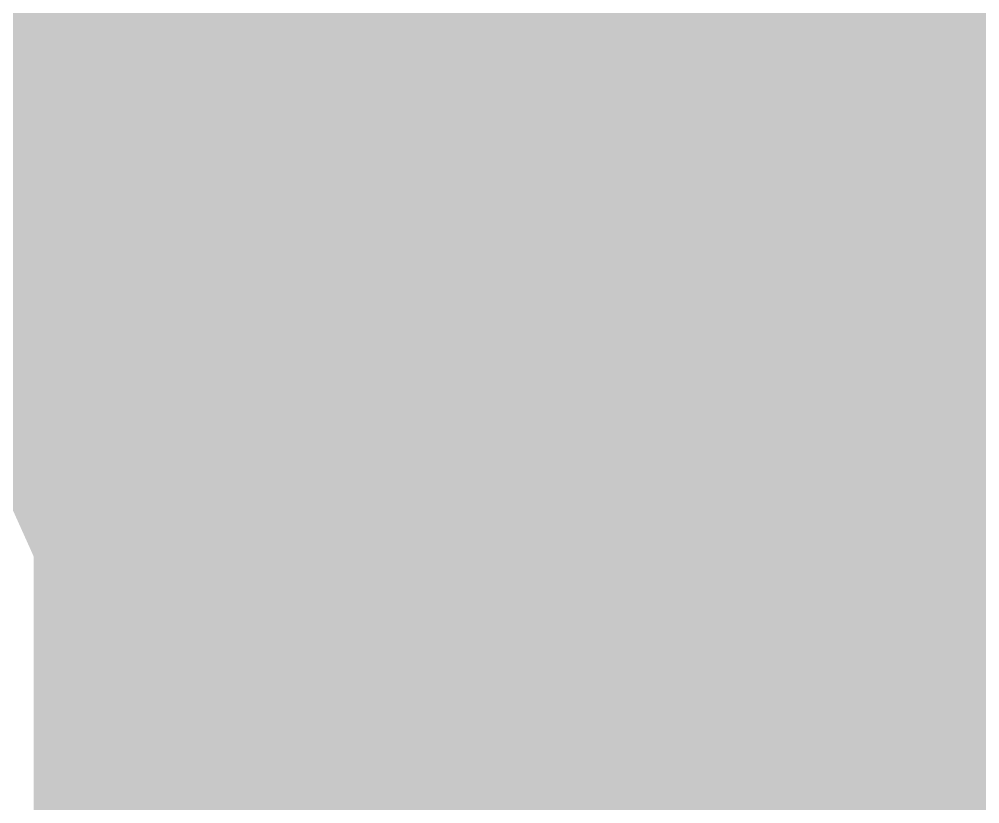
# Model space of a CAD drawing. Header units: inches. Extents: x 1.08 to 4.97, y 2.54 to 3.89.
# Drawn here: x 2.58187 to 2.59766, y 3.04785 to 3.06075 of the extents above; entities that cross this region are included whole.
import ezdxf

# ---------------------------------------------------------------- set-up
doc = ezdxf.new("R2010")
doc.units = ezdxf.units.IN
doc.header["$MEASUREMENT"] = 0
for name, color, linetype in [('Bottom', 5, 'Continuous'), ('Bottom Solder', 6, 'Continuous'), ('Multi-Layer', 9, 'Continuous'), ('Top', 1, 'Continuous'), ('Top Solder', 216, 'Continuous')]:
    doc.layers.add(name, color=color, linetype=linetype)

# ---------------------------------------------------------------- blocks, each defined once
blk = doc.blocks.new('JMP_3_PTH_180_48')
at = {"layer": 'Bottom'}
blk.add_hatch(color=5, dxfattribs=at).paths.add_polyline_path([(-0.135, 0.035), (-0.065, 0.035), (-0.065, -0.035), (-0.135, -0.035)])
at = {"layer": 'Bottom Solder'}
blk.add_hatch(color=6, dxfattribs=at).paths.add_polyline_path([(-0.136, 0.036), (-0.064, 0.036), (-0.064, -0.036), (-0.136, -0.036)])
at = {"layer": 'Multi-Layer'}
blk.add_hatch(color=9, dxfattribs=at).paths.add_polyline_path([(-0.135, 0.035), (-0.065, 0.035), (-0.065, -0.035), (-0.135, -0.035)])
at = {"layer": 'Top'}
blk.add_hatch(color=1, dxfattribs=at).paths.add_polyline_path([(-0.135, 0.035), (-0.065, 0.035), (-0.065, -0.035), (-0.135, -0.035)])
at = {"layer": 'Top Solder'}
blk.add_hatch(color=216, dxfattribs=at).paths.add_polyline_path([(-0.136, 0.036), (-0.064, 0.036), (-0.064, -0.036), (-0.136, -0.036)])

msp = doc.modelspace()

# ---------------------------------------------------------------- hatches: boundary and pattern name
at = {"layer": 'Bottom'}
msp.add_hatch(color=5, dxfattribs=at).paths.add_polyline_path([(2.58323, 3.067502), (2.584645, 3.066159), (2.586059, 3.064957), (2.587473, 3.063896), (2.588887, 3.062977), (2.590301, 3.062199), (2.591716, 3.061563), (2.59313, 3.061068), (2.594544, 3.060714), (2.595958, 3.060502), (2.597372, 3.060431), (2.58323, 3.046289), (2.58316, 3.047703), (2.582947, 3.049118), (2.582594, 3.050532), (2.582099, 3.051946), (2.581463, 3.05336), (2.580685, 3.054774), (2.579766, 3.056189), (2.578705, 3.057603), (2.577503, 3.059017), (2.576159, 3.060431)])

# ---------------------------------------------------------------- linework, layer by layer
msp.add_lwpolyline([(2.56011, 3.083551, 0.01, 0.01, 0), (2.62004, 3.023622, 0.01, 0.01, 0)], format="xyseb", dxfattribs=at)

# ---------------------------------------------------------------- block references
at = {"rotation": 270}
msp.add_blockref('JMP_3_PTH_180_48', (2.61811, 2.925551), dxfattribs=at)

doc.saveas('drawing.dxf')
